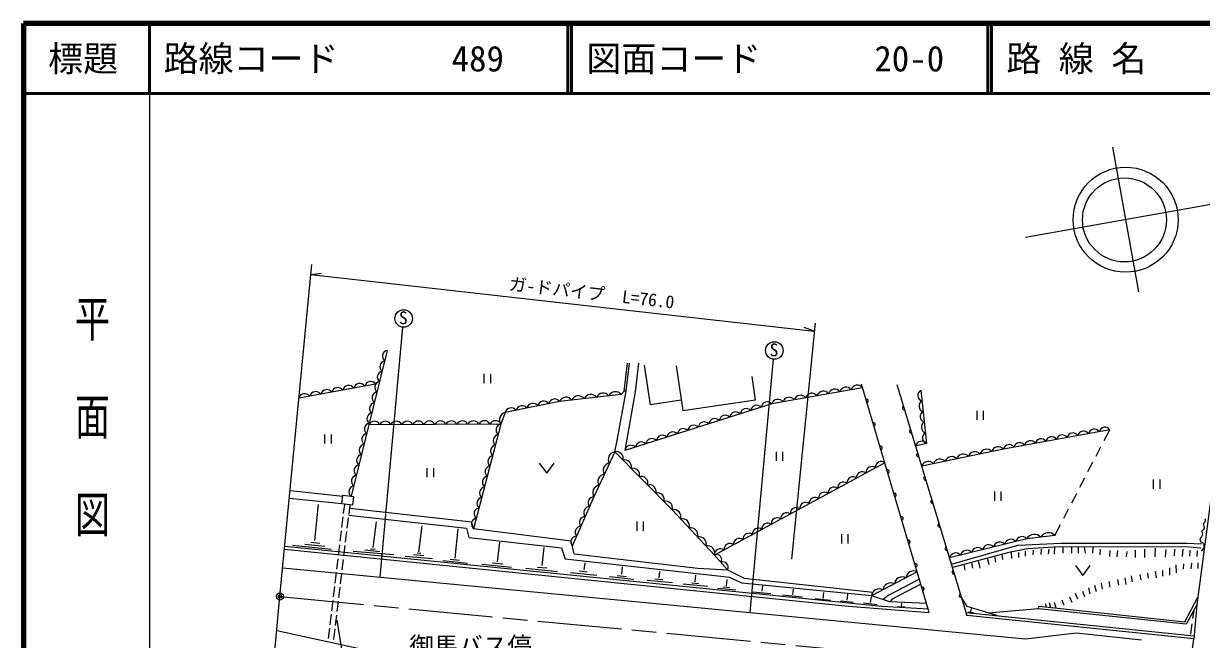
# Model space of a CAD drawing. Units: millimetres, scale not verified. Extents: x 40000 to 680000, y 20000 to 380000.
# Drawn here: x 40000 to 208251, y 292064 to 380000 of the extents above; entities that cross this region are included whole.
import ezdxf
from ezdxf.enums import TextEntityAlignment as Align

# ---------------------------------------------------------------- set-up
doc = ezdxf.new("R2010")
doc.units = ezdxf.units.MM
doc.header["$LTSCALE"] = 1000
doc.header["$PDMODE"] = 32
doc.header["$PDSIZE"] = 500
doc.linetypes.add('CHAIN', pattern=[18.5, 12, -1.5, 3.5, -1.5])
for name, color, linetype, lineweight in [('M-BGD', 7, 'Continuous', 13), ('M-BMK', 2, 'CHAIN', 13), ('M-BMK-SRVR', 3, 'Continuous', 13), ('M-STR-HTXT', 7, 'Continuous', 13), ('M-STR-STRC', 7, 'Continuous', 13), ('M-TTL', 2, 'Continuous', 140), ('M-TTL-BAND', 7, 'Continuous', 25), ('M-TTL-LINE', 7, 'Continuous', 50)]:
    doc.layers.add(name, color=color, linetype=linetype, lineweight=lineweight)
doc.layers.add('M-OTRS', color=6, linetype='Continuous')
doc.layers.add('M-TTL-TXT', color=7, linetype='Continuous')
doc.styles.add('@ＭＳ ゴシック', font='')
doc.styles.add('ＭＳ ゴシック', font='')
doc.styles.get('@ＭＳ ゴシック').set_extended_font_data('@MS Gothic')
doc.styles.get('ＭＳ ゴシック').set_extended_font_data('MS Gothic')

msp = doc.modelspace()

# ---------------------------------------------------------------- linework, layer by layer
at = {"layer": 'M-BGD'}
for p, q in [((94129, 336655), (90870, 300956)), ((91959, 333336), (86791, 312507)), ((125782, 327494), (126249, 331495)), ((126078, 327533), (126545, 331534)), ((127858, 331523), (127365, 327421)), ((147093, 332078), (143749, 295911)), ((105759, 329975), (105759, 328675)), ((106734, 328675), (106734, 329975)), ((128651, 331242), (129491, 325558)), ((133216, 331139), (134163, 324730)), ((90295, 328536), (79333, 326504)), ((144551, 326264), (144056, 329616)), ((169379, 295930), (159707, 328495)), ((164761, 328471), (174752, 295485)), ((124811, 320488), (126078, 327533)), ((125782, 327494), (125361, 327038)), ((126078, 327533), (125782, 327494)), ((127365, 327421), (125898, 319041)), ((133943, 326216), (129491, 325558)), ((134163, 324730), (144551, 326264)), ((176156, 324722), (176156, 323422)), ((177131, 323422), (177131, 324722)), ((108194, 322804), (89323, 322712)), ((194342, 320461), (195146, 322010)), ((83007, 321322), (83007, 320022)), ((83982, 320022), (83982, 321322)), ((124439, 318836), (124811, 320488)), ((147489, 318862), (147489, 317562)), ((148464, 317562), (148464, 318862)), ((193191, 318242), (193881, 319573)), ((210489, 318990), (207610, 297022)), ((97606, 316530), (97606, 315230)), ((98581, 315230), (98581, 316530)), ((113672, 317218), (114722, 315818)), ((114722, 315818), (115772, 317218)), ((163033, 317298), (138696, 304118)), ((192039, 316022), (192730, 317354)), ((190888, 313803), (191579, 315135)), ((201375, 314886), (201375, 313586)), ((202350, 313586), (202350, 314886)), ((78073, 313328), (85608, 312503)), ((178686, 313170), (178686, 311870)), ((179661, 311870), (179661, 313170)), ((77968, 312228), (85476, 311469)), ((81597, 306173), (82117, 311320)), ((85467, 311404), (85628, 312657)), ((86966, 311212), (85467, 311404)), ((85628, 312657), (87127, 312464)), ((85711, 310044), (85869, 311352)), ((87127, 312464), (86966, 311212)), ((189737, 311584), (190428, 312916)), ((86468, 309785), (103266, 307949)), ((86487, 309937), (86646, 311253)), ((104049, 308813), (86589, 310782)), ((188586, 309365), (189277, 310696)), ((85471, 308058), (85651, 309548)), ((86247, 307952), (86427, 309441)), ((89951, 305212), (90399, 308848)), ((96472, 304579), (96943, 308298)), ((103266, 307949), (103602, 306628)), ((104286, 307867), (104049, 308813)), ((127588, 308881), (127588, 307581)), ((128563, 307581), (128563, 308881)), ((187322, 306928), (188125, 308477)), ((85231, 306073), (85411, 307562)), ((86008, 305966), (86187, 307455)), ((101656, 303651), (102086, 307843)), ((103602, 306628), (116830, 305158)), ((118221, 306116), (104286, 307867)), ((156831, 307084), (156831, 305784)), ((157806, 305784), (157806, 307084)), ((77270, 304930), (157842, 296803)), ((162578, 296752), (77308, 305327)), ((78429, 305515), (83964, 304976)), ((80191, 305673), (83017, 305384)), ((81058, 305936), (82320, 305818)), ((84992, 304087), (85172, 305576)), ((85768, 303980), (85948, 305470)), ((87070, 304691), (92907, 304174)), ((88750, 304862), (90907, 304634)), ((89539, 305011), (90205, 304958)), ((107712, 303152), (108028, 305952)), ((114095, 302616), (114384, 305180)), ((116830, 305158), (117343, 303521)), ((118633, 304310), (118221, 306116)), ((172533, 302813), (182041, 305501)), ((180918, 304547), (172679, 302329)), ((183435, 305014), (180918, 304547)), ((181073, 304576), (181110, 303637)), ((182041, 305501), (188218, 305792)), ((183091, 304654), (183091, 303965)), ((187187, 305233), (183435, 305014)), ((184223, 304799), (184165, 304121)), ((185361, 304932), (185291, 304203)), ((186432, 304963), (186374, 304232)), ((205991, 305268), (187187, 305233)), ((187250, 304232), (187297, 305234)), ((188218, 305792), (206162, 305828)), ((188445, 305236), (188434, 304400)), ((189708, 305238), (189708, 304389)), ((190650, 305240), (190644, 304403)), ((191480, 305241), (191643, 304374)), ((192750, 305244), (192668, 304376)), ((193787, 304973), (193724, 304128)), ((195158, 304767), (195111, 303921)), ((196259, 304740), (196188, 303858)), ((197585, 304600), (197480, 303846)), ((198806, 304828), (198795, 303770)), ((200098, 304933), (200115, 303782)), ((201652, 305097), (201617, 303870)), ((203142, 304898), (203066, 303811)), ((204422, 304939), (204352, 304004)), ((205568, 303913), (205661, 304965)), ((208170, 305099), (205991, 305268)), ((206162, 305828), (208229, 305707)), ((206614, 303937), (206637, 304796)), ((207623, 303918), (207702, 304694)), ((84752, 302102), (84932, 303591)), ((85528, 301995), (85708, 303484)), ((94495, 303963), (98420, 303608)), ((95698, 304180), (97199, 304036)), ((96244, 304421), (96726, 304369)), ((99903, 303335), (103409, 302967)), ((100955, 303537), (102287, 303396)), ((106923, 302994), (108461, 302849)), ((140897, 300886), (117343, 303521)), ((118633, 304310), (136296, 302248)), ((120094, 301982), (120212, 303007)), ((175410, 303064), (175558, 302225)), ((176381, 303326), (176604, 302225)), ((177651, 303668), (177883, 302762)), ((178705, 303952), (178836, 303090)), ((179725, 304226), (179812, 303475)), ((182110, 304461), (182115, 303766)), ((205670, 302873), (205661, 302102)), ((206809, 302943), (206739, 302163)), ((207747, 303005), (207756, 302172)), ((77016, 302277), (183133, 292154)), ((84513, 300116), (84692, 301605)), ((85289, 300009), (85469, 301498)), ((105477, 302810), (109710, 302402)), ((111689, 302235), (116291, 301775)), ((113398, 302406), (114753, 302274)), ((118135, 301627), (121908, 301258)), ((119397, 301837), (120528, 301732)), ((124797, 301186), (126111, 301028)), ((125454, 301370), (125559, 302435)), ((130782, 300880), (130869, 301757)), ((135943, 300310), (136035, 301243)), ((136296, 302248), (140569, 302025)), ((140569, 302025), (142922, 300802)), ((167666, 301700), (161129, 298296)), ((174325, 302772), (174430, 301933)), ((190266, 302598), (191316, 301198)), ((191316, 301198), (192366, 302598)), ((199432, 301334), (199577, 300598)), ((200537, 301505), (200642, 300795)), ((201628, 301834), (201773, 300861)), ((202672, 301918), (202672, 301076)), ((203689, 302286), (203689, 301243)), ((204609, 302698), (204636, 301594)), ((84273, 298131), (84453, 299620)), ((85049, 298024), (85229, 299513)), ((123679, 301028), (127190, 300647)), ((129072, 300539), (132675, 300188)), ((130177, 300705), (131299, 300609)), ((134234, 299994), (137678, 299665)), ((135470, 300152), (136456, 300047)), ((139907, 299573), (140906, 299494)), ((140433, 299687), (140512, 300634)), ((142613, 300097), (140897, 300886)), ((161129, 298296), (142613, 300097)), ((142922, 300802), (161315, 298816)), ((145511, 298966), (145589, 299694)), ((167978, 300647), (163501, 298330)), ((168185, 299950), (164093, 297837)), ((192994, 299833), (193222, 298904)), ((193932, 300087), (194073, 299254)), ((195002, 300341), (195142, 299535)), ((196255, 300604), (196404, 299798)), ((197316, 300874), (197434, 299901)), ((198223, 301150), (198367, 300269)), ((139136, 299398), (141765, 299161)), ((144123, 298870), (146738, 298624)), ((148396, 298431), (151280, 298125)), ((149869, 298466), (149957, 299229)), ((153041, 297914), (155268, 297675)), ((154233, 297926), (154327, 298756)), ((157669, 297687), (157756, 298534)), ((160977, 297316), (161106, 298128)), ((163725, 297444), (161129, 298296)), ((163501, 298330), (162801, 297747)), ((164093, 297837), (163725, 297444)), ((174767, 296744), (173944, 298154)), ((189389, 298163), (189721, 297401)), ((190237, 298667), (190559, 297841)), ((191278, 298957), (191536, 298174)), ((192100, 299421), (192302, 298553)), ((205859, 294583), (207753, 298110)), ((84034, 296145), (84213, 297634)), ((84810, 296038), (84989, 297527)), ((156675, 297588), (158539, 297407)), ((157842, 296803), (169379, 295930)), ((159984, 297304), (161936, 297047)), ((169250, 296366), (162578, 296752)), ((169000, 297209), (163725, 297444)), ((164855, 296766), (165947, 296713)), ((165421, 296830), (165451, 297263)), ((179029, 295460), (174767, 296744)), ((175326, 296050), (175396, 296482)), ((184994, 296446), (177788, 295834)), ((184994, 296446), (185038, 296822)), ((206090, 294264), (184994, 296446)), ((185038, 296822), (205859, 294583)), ((185953, 297165), (186035, 296715)), ((186490, 297358), (186674, 296646)), ((187209, 297401), (187438, 296564)), ((188315, 297723), (188594, 296971)), ((207610, 297022), (206090, 294264)), ((207035, 295038), (207191, 296261)), ((207610, 297022), (207158, 292151)), ((83794, 294159), (83974, 295649)), ((84570, 294052), (84750, 295542)), ((174623, 295912), (207197, 292568)), ((207158, 292151), (174752, 295485)), ((174917, 296022), (175707, 295909)), ((76160, 293320), (95178, 289214)), ((83554, 292174), (83734, 293663)), ((84331, 292067), (84510, 293556)), ((183133, 292154), (190336, 293027)), ((190336, 293027), (199679, 291992)), ((206750, 292806), (206940, 294294)), ((206975, 290715), (207158, 292151))]:
    msp.add_line(p, q, dxfattribs=at)
for points in [[(125361, 327038), (116556, 326052), (108809, 324458), (108194, 322804), (104286, 307867)], [(159851, 328012), (146864, 325699), (125898, 319041)], [(168157, 327632), (168985, 320056), (167426, 319671)], [(195146, 322010), (179959, 319237), (168300, 316786)], [(140569, 302025), (138696, 304118), (132657, 310572), (124439, 318836), (121469, 312436), (118385, 305400)], [(187322, 306928), (183298, 306435), (172264, 303700)]]:
    msp.add_lwpolyline(points, dxfattribs=at)
for centre in [(94299, 337893), (147245, 333319)]:
    msp.add_circle(centre, 1250, dxfattribs=at)
for centre, radius, start, end in [((92102, 332511), 837, 99.82716, 232.30256), ((91733, 331023), 837, 99.82716, 232.30256), ((91363, 329536), 837, 99.82716, 232.30256), ((86450, 327433), 884, 36.25616, 164.74913), ((88016, 327723), 884, 36.25616, 164.74913), ((89583, 328014), 884, 36.25616, 164.74913), ((90994, 328048), 837, 99.82716, 232.30256), ((159114, 327444), 930, 37.6301, 162.56802), ((80186, 326272), 884, 36.25616, 164.74913), ((81752, 326562), 884, 36.25616, 164.74913), ((83318, 326852), 884, 36.25616, 164.74913), ((84884, 327143), 884, 36.25616, 164.74913), ((90625, 326560), 837, 99.82716, 232.30256), ((117496, 325619), 1035, 37.51503, 155.26418), ((119257, 325816), 1035, 37.51503, 155.26418), ((121018, 326013), 1035, 37.51503, 155.26418), ((122779, 326210), 1035, 37.51503, 155.26418), ((124540, 326408), 1035, 37.51503, 155.26418), ((149374, 325709), 930, 37.6301, 162.56802), ((150997, 325998), 930, 37.6301, 162.56802), ((152621, 326288), 930, 37.6301, 162.56802), ((154244, 326577), 930, 37.6301, 162.56802), ((155868, 326866), 930, 37.6301, 162.56802), ((157491, 327155), 930, 37.6301, 162.56802), ((168569, 326911), 831, 119.70656, 252.77189), ((90256, 325072), 837, 99.82716, 232.30256), ((109660, 324249), 876, 37.03009, 166.22483), ((111209, 324568), 876, 37.03009, 166.22483), ((112758, 324887), 876, 37.03009, 166.22483), ((114308, 325206), 876, 37.03009, 166.22483), ((115857, 325525), 876, 37.03009, 166.22483), ((143231, 324160), 867, 42.66993, 172.56621), ((144728, 324635), 867, 42.66993, 172.56621), ((146226, 325111), 867, 42.66993, 172.56621), ((147751, 325420), 930, 37.6301, 162.56802), ((160411, 326126), 250, 286.54174, 106.54174), ((165775, 325121), 250, 106.85207, 286.85207), ((168734, 325395), 831, 119.70656, 252.77189), ((89887, 323584), 837, 99.82716, 232.30256), ((90111, 322347), 868, 25.38038, 155.18323), ((91683, 322355), 868, 25.38038, 155.18323), ((93256, 322363), 868, 25.38038, 155.18323), ((94829, 322370), 868, 25.38038, 155.18323), ((96401, 322378), 868, 25.38038, 155.18323), ((97974, 322386), 868, 25.38038, 155.18323), ((99547, 322394), 868, 25.38038, 155.18323), ((101119, 322401), 868, 25.38038, 155.18323), ((102692, 322409), 868, 25.38038, 155.18323), ((104265, 322417), 868, 25.38038, 155.18323), ((105837, 322424), 868, 25.38038, 155.18323), ((107410, 322432), 868, 25.38038, 155.18323), ((108996, 323447), 1028, 100.50602, 218.70679), ((137241, 322257), 867, 42.66993, 172.56621), ((138738, 322733), 867, 42.66993, 172.56621), ((140236, 323209), 867, 42.66993, 172.56621), ((141733, 323684), 867, 42.66993, 172.56621), ((168900, 323880), 831, 119.70656, 252.77189), ((169066, 322365), 831, 119.70656, 252.77189), ((89149, 320609), 837, 99.82716, 232.30256), ((89518, 322097), 837, 99.82716, 232.30256), ((108334, 321970), 846, 99.47905, 231.19475), ((132748, 320831), 867, 42.66993, 172.56621), ((134245, 321306), 867, 42.66993, 172.56621), ((135743, 321782), 867, 42.66993, 172.56621), ((161407, 322771), 250, 286.54174, 106.54174), ((166790, 321772), 250, 106.85207, 286.85207), ((169231, 320849), 831, 119.70656, 252.77189), ((189893, 320699), 846, 34.47964, 166.21735), ((191411, 320976), 846, 34.47964, 166.21735), ((192930, 321254), 846, 34.47964, 166.21735), ((194448, 321531), 846, 34.47964, 166.21735), ((88779, 319121), 837, 99.82716, 232.30256), ((107552, 318982), 846, 99.47905, 231.19475), ((107943, 320476), 846, 99.47905, 231.19475), ((126758, 318928), 867, 42.66993, 172.56621), ((128255, 319404), 867, 42.66993, 172.56621), ((129753, 319880), 867, 42.66993, 172.56621), ((131250, 320355), 867, 42.66993, 172.56621), ((168301, 319480), 895, 40.05883, 167.69624), ((180781, 319035), 846, 34.47964, 166.21735), ((182299, 319313), 846, 34.47964, 166.21735), ((183818, 319590), 846, 34.47964, 166.21735), ((185337, 319867), 846, 34.47964, 166.21735), ((186855, 320145), 846, 34.47964, 166.21735), ((188374, 320422), 846, 34.47964, 166.21735), ((88410, 317633), 837, 99.82716, 232.30256), ((107161, 317489), 846, 99.47905, 231.19475), ((124547, 317814), 1028, 96.0098, 214.20522), ((124712, 317934), 943, 342.85436, 106.81885), ((162404, 319416), 250, 286.54174, 106.54174), ((167805, 318422), 250, 106.85207, 286.85207), ((172562, 317197), 974, 40.99911, 162.74267), ((174227, 317547), 974, 40.99911, 162.74267), ((175893, 317897), 974, 40.99911, 162.74267), ((177559, 318248), 974, 40.99911, 162.74267), ((179224, 318598), 974, 40.99911, 162.74267), ((88041, 316146), 837, 99.82716, 232.30256), ((106770, 315995), 846, 99.47905, 231.19475), ((123805, 316214), 1028, 96.0098, 214.20522), ((125886, 316753), 943, 342.85436, 106.81885), ((127060, 315573), 943, 342.85436, 106.81885), ((161167, 315900), 841, 52.35929, 184.51595), ((162519, 316632), 841, 52.35929, 184.51595), ((169230, 316497), 974, 40.99911, 162.74267), ((170896, 316847), 974, 40.99911, 162.74267), ((87672, 314658), 837, 99.82716, 232.30256), ((106379, 314501), 846, 99.47905, 231.19475), ((123062, 314614), 1028, 96.0098, 214.20522), ((128234, 314392), 943, 342.85436, 106.81885), ((158463, 314435), 841, 52.35929, 184.51595), ((159815, 315167), 841, 52.35929, 184.51595), ((163400, 316061), 250, 286.54174, 106.54174), ((168819, 315072), 250, 106.85207, 286.85207), ((87303, 313170), 837, 99.82716, 232.30256), ((105989, 313007), 846, 99.47905, 231.19475), ((122320, 313014), 1028, 96.0098, 214.20522), ((129408, 313211), 943, 342.85436, 106.81885), ((130582, 312031), 943, 342.85436, 106.81885), ((154407, 312239), 841, 52.35929, 184.51595), ((155759, 312971), 841, 52.35929, 184.51595), ((157111, 313703), 841, 52.35929, 184.51595), ((164397, 312705), 250, 286.54174, 106.54174), ((105598, 311514), 846, 99.47905, 231.19475), ((121473, 311596), 840, 90.21426, 222.44063), ((131756, 310850), 943, 342.85436, 106.81885), ((151703, 310774), 841, 52.35929, 184.51595), ((153055, 311506), 841, 52.35929, 184.51595), ((169834, 311723), 250, 106.85207, 286.85207), ((105207, 310020), 846, 99.47905, 231.19475), ((120239, 308781), 840, 90.21426, 222.44063), ((120856, 310188), 840, 90.21426, 222.44063), ((132873, 309564), 1031, 344.11094, 102.09184), ((148999, 309310), 841, 52.35929, 184.51595), ((150351, 310042), 841, 52.35929, 184.51595), ((165393, 309350), 250, 286.54174, 106.54174), ((104816, 308526), 846, 99.47905, 231.19475), ((119622, 307374), 840, 90.21426, 222.44063), ((134081, 308273), 1031, 344.11094, 102.09184), ((135288, 306982), 1031, 344.11094, 102.09184), ((144943, 307113), 841, 52.35929, 184.51595), ((146295, 307845), 841, 52.35929, 184.51595), ((147647, 308578), 841, 52.35929, 184.51595), ((170848, 308373), 250, 106.85207, 286.85207), ((119005, 305967), 840, 90.21426, 222.44063), ((136496, 305691), 1031, 344.11094, 102.09184), ((142239, 305649), 841, 52.35929, 184.51595), ((143591, 306381), 841, 52.35929, 184.51595), ((166390, 305995), 250, 286.54174, 106.54174), ((181032, 305452), 909, 40.67531, 167.1642), ((182609, 305842), 909, 40.67531, 167.1642), ((184399, 305787), 1277, 44.461, 149.51241), ((186410, 306034), 1277, 44.461, 149.51241), ((137704, 304401), 1031, 344.11094, 102.09184), ((139535, 304184), 841, 52.35929, 184.51595), ((140887, 304917), 841, 52.35929, 184.51595), ((171863, 305023), 250, 106.85207, 286.85207), ((174727, 303889), 909, 40.67531, 167.1642), ((176303, 304280), 909, 40.67531, 167.1642), ((177880, 304670), 909, 40.67531, 167.1642), ((179456, 305061), 909, 40.67531, 167.1642), ((208007, 305355), 650, 289.56544, 58.41655), ((138983, 303433), 743, 330.90809, 112.71006), ((139920, 302386), 743, 330.90809, 112.71006), ((167386, 302640), 250, 286.54174, 106.54174), ((173151, 303498), 909, 40.67531, 167.1642), ((167125, 300743), 1099, 60.5263, 174.48829), ((172878, 301674), 250, 106.85207, 286.85207), ((163857, 299041), 1099, 60.5263, 174.48829), ((165491, 299892), 1099, 60.5263, 174.48829), ((168383, 299285), 250, 286.54174, 106.54174), ((162222, 298190), 1099, 60.5263, 174.48829), ((173892, 298324), 250, 106.85207, 286.85207)]:
    msp.add_arc(centre, radius, start, end, dxfattribs=at)
msp.add_open_spline([(208322, 305797), (208242, 305909), (208213, 305949), (208166, 306058), (208123, 306162), (208076, 306223), (208088, 306335), (208102, 306450), (208163, 306500), (208213, 306604), (208290, 306762), (208379, 306834), (208420, 307005), (208448, 307123), (208444, 307197), (208424, 307317), (208408, 307408), (208311, 307444), (208330, 307535), (208347, 307619), (208427, 307627), (208486, 307691), (208556, 307767), (208624, 307795), (208657, 307893), (208700, 308017), (208684, 308100), (208657, 308228), (208640, 308312), (208588, 308345), (208572, 308429), (208558, 308501), (208556, 308546), (208575, 308616), (208607, 308727), (208686, 308759), (208747, 308857), (208791, 308929), (208843, 308961), (208852, 309044), (208863, 309152), (208790, 309214), (208717, 309286)], degree=3, knots=[0, 0, 0, 0, 1, 1, 1, 2, 2, 2, 3, 3, 3, 4, 4, 4, 5, 5, 5, 6, 6, 6, 7, 7, 7, 8, 8, 8, 9, 9, 9, 10, 10, 10, 11, 11, 11, 12, 12, 12, 13, 13, 13, 14, 14, 14, 14], dxfattribs=at)
at = {"layer": 'M-BMK'}
msp.add_line((76626, 298193), (175867, 288762), dxfattribs=at)
at = {"layer": 'M-BMK-SRVR'}
for p, q in [((76626, 298193), (81159, 345592)), ((70305, 232102), (76626, 298193))]:
    msp.add_line(p, q, dxfattribs=at)
msp.add_circle((76626, 298193), 500, dxfattribs=at)
msp.add_point((76626, 298193), dxfattribs=at)
at = {"layer": 'M-OTRS'}
msp.add_point((76626, 298193), dxfattribs=at)
at = {"layer": 'M-STR-HTXT'}
for p, q in [((81022, 344165), (82555, 344370)), ((81022, 344165), (152940, 336069)), ((153056, 337241), (149703, 303518)), ((152940, 336069), (151491, 336609)), ((91629, 251550), (84807, 294815))]:
    msp.add_line(p, q, dxfattribs=at)
at = {"layer": 'M-STR-STRC'}
for p, q in [((195557, 362367), (199254, 341695)), ((183132, 349479), (215646, 355293))]:
    msp.add_line(p, q, dxfattribs=at)
for centre, radius in [((197413, 351990), 7500), ((197256, 351971), 6000)]:
    msp.add_circle(centre, radius, dxfattribs=at)
at = {"layer": 'M-TTL'}
for p, q in [((40000, 380000), (40000, 20000)), ((680000, 380000), (40000, 380000))]:
    msp.add_line(p, q, dxfattribs=at)
at = {"layer": 'M-TTL-BAND'}
msp.add_line((58000, 370000), (58000, 20000), dxfattribs=at)
at = {"layer": 'M-TTL-LINE'}
for p, q in [((58000, 380000), (58000, 370000)), ((117750, 380000), (117750, 370000)), ((118250, 380000), (118250, 370000)), ((177750, 380000), (177750, 370000)), ((178250, 380000), (178250, 370000)), ((40000, 370000), (680000, 370000))]:
    msp.add_line(p, q, dxfattribs=at)

# ---------------------------------------------------------------- texts
at = {"layer": 'M-BGD', "style": 'ＭＳ ゴシック'}
for s, height, p in [('S', 1833, (93620, 336519)), ('S', 1833, (146566, 331945)), ('御馬バス停', 2566, (95106, 289085))]:
    msp.add_text(s, height=height, dxfattribs=at).set_placement(p, align=Align.BOTTOM_LEFT)
at = {"layer": 'M-STR-HTXT', "style": 'ＭＳ ゴシック'}
msp.add_text('ガ-ドパイプ\u3000L=76.0', height=1833, rotation=353.577, dxfattribs=at).set_placement((109198, 341408), align=Align.BOTTOM_LEFT)
at = {"layer": 'M-TTL-BAND', "style": '@ＭＳ ゴシック', "width": 1.4}
msp.add_text('平  面  図', height=3666, rotation=270, dxfattribs=at).set_placement((49777, 306475), align=Align.MIDDLE_RIGHT)
at = {"layer": 'M-TTL-TXT', "style": 'ＭＳ ゴシック'}
msp.add_text('標題', height=3666, dxfattribs=at).set_placement((48500, 375000), align=Align.MIDDLE_CENTER)
for s, p in [('路線コード', (60000, 375000)), ('図面コード', (120380, 375000)), ('路 線 名', (180380, 375000)), ('489', (101142, 375000)), ('20-0', (161521, 375000))]:
    msp.add_text(s, height=3666, dxfattribs=at).set_placement(p, align=Align.MIDDLE_LEFT)

doc.saveas('drawing.dxf')
